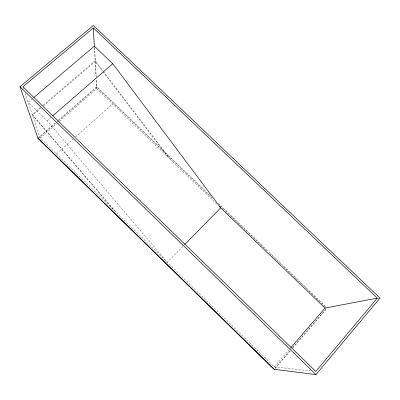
<?xml version="1.0" encoding="UTF-8"?>
<svg xmlns="http://www.w3.org/2000/svg" width="400" height="400" viewBox="0 0 400 400"><rect width="100%" height="100%" fill="white"/><g stroke="black" fill="none" stroke-linecap="round" stroke-linejoin="round"><path stroke-width="0.3" stroke-dasharray="2 1.5" d="M25.13 93.285L40.26 138.095L274.25 366.865L288.875 349.935M289.285 349.465L290.5 348.05M274.745 368.335L290.165 350.47M292.6 347.645L326.28 308.62M275.195 368.39L290.65 350.475M292.685 348.115L326.85 308.51M182.91 246.34L167.265 262.265L47.1 120.72L28.165 102.28L32.45 98.65M56.47 153.945L73.16 139.065M75.48 137L112.565 103.94M38.1 138.6L57.825 121.375M58.295 120.965L96.8 87.335L96.345 79.245M40.26 138.095L56.595 123.815M59.395 121.37L96.735 88.725L96.21 79.42M37.905 138.045L55.655 122.55M58.46 120.105L96.76 86.665L211.11 196.485M47.1 120.72L50.85 117.465M40.315 107.58L32.28 114.47L116.33 212.47M43.155 105.15L95.145 60.6L102.97 70.86M41.03 107.99L32.55 115.26L113.395 209.6M43.385 105.97L95.2 61.54L102.65 71.3M378.16 298.415L380 298.065M274.25 366.865L310.82 370.91M218.31 203.405L327.255 308.04M96.8 87.335L212.415 198.39M220.065 205.735L231.76 216.97M232.21 217.4L241.21 226.045M241.66 226.475L245.26 229.935M245.71 230.365L254.705 239.01M255.155 239.44L267.75 251.54M269.55 253.27L281.25 264.505M283.05 266.23L294.745 277.465M295.195 277.9L304.64 286.975M305.09 287.405L308.24 290.43M308.69 290.865L318.14 299.935M318.59 300.37L325.335 306.85M96.735 88.725L217.14 204.41M103.345 71.35L171.015 160.095M103.02 71.79L168.74 157.905M22.94 86.8L23.735 89.16M94.58 47.7L96.21 76.77M94.4 47.37L96.07 76.985"/><path stroke-width="0.6" d="M377.275 298.105L315.78 371.46L22.94 86.8L93.3 27.915L377.275 298.105L325.04 308.075L290.91 347.58M315.99 374.565L380 298.065L93.335 25.435L20 86.705L38.1 138.6L273.935 369.275L315.99 374.565L20 86.705M184.65 244.57L220.725 207.85L112.755 63.75L94.33 46.17L33.88 97.435M52.73 115.835L112.755 63.75M219.22 206.405L325.04 308.075M37.905 138.045L274.38 369.335M93.3 27.915L94.35 46.53"/></g></svg>
